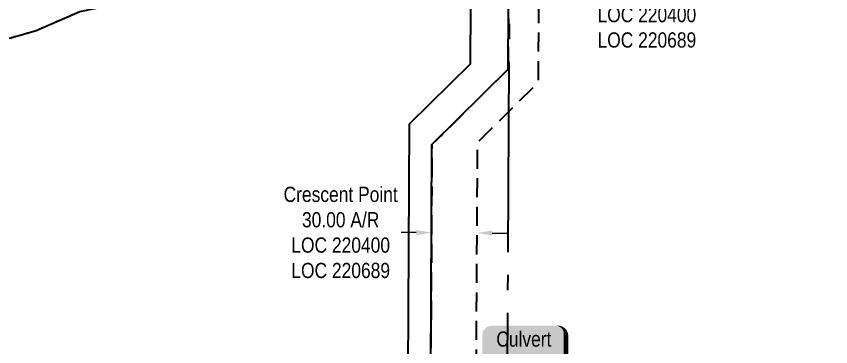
# Model space of a CAD drawing. Extents: x 456630 to 490274, y 6043290 to 6049977.
# Drawn here: x 479236 to 479772, y 6044451 to 6044668 of the extents above; entities that cross this region are included whole.
import ezdxf

# ---------------------------------------------------------------- set-up
doc = ezdxf.new("R2010")
doc.units = 0
doc.header["$LTSCALE"] = 5
doc.header["$PDMODE"] = 35
doc.header["$PDSIZE"] = 5
for name, pattern in [('foc-ACCESSROAD', [3.75, 2.5, -1.25]), ('foc-QUARTERLINE', [33, 25, -3, 2, -3]), ('foc-WHEELTRACKS', [2, 0.4, -1.6])]:
    doc.linetypes.add(name, pattern=pattern)
doc.layers.get('Defpoints').update_dxf_attribs({"color": 9})
for name, color, linetype in [('C-AR', 13, 'foc-ACCESSROAD'), ('C-RW', 13, 'Continuous'), ('L-QSEC', 8, 'foc-QUARTERLINE'), ('T-WATER-P3', 160, 'foc-WHEELTRACKS')]:
    doc.layers.add(name, color=color, linetype=linetype)
doc.layers.add('C-AR-T', color=13, linetype='Continuous', lineweight=9)
doc.styles.add('80', font='ARIALN.TTF', dxfattribs={"height": 10})
doc.styles.add('80CG', font='ARIALN.TTF', dxfattribs={"height": 10})
doc.styles.add('foc-LtypeFont', font='ARIALN.TTF', dxfattribs={"height": 7.35})
doc.linetypes.add('foc-TOPO-flowdirection-NOLINE', pattern='A,0,[">",foc-LtypeFont,S=0.3,R=0,X=0,Y=-0.945],-20,[">",foc-LtypeFont,S=0.3,R=0,X=0,Y=-0.945],0', length=20)
doc.dimstyles.new('Compass 5 000', dxfattribs={"dimscale": 5, "dimtxt": 9, "dimasz": 2, "dimexe": 0.2, "dimexo": 0.0625, "dimgap": 0.5, "dimtad": 0, "dimtih": 1, "dimtoh": 1, "dimzin": 0, "dimdsep": 46, "dimtxsty": '80CG', "dimcen": 0.1, "dimse1": 1, "dimse2": 1, "dimclrd": 256, "dimclrt": 256, "dimaunit": 1, "dimadec": 4, "dimazin": 0, "dimtfac": 0.06, "dimtofl": 0, "dimtmove": 0, "dimatfit": 1, "dimfxl": 0.2, "dimtolj": 1, "dimtzin": 0, "dimlwd": -1, "dimarcsym": 0})

# ---------------------------------------------------------------- blocks, each defined once
blk = doc.blocks.new('*D888')
at = {"layer": 'C-AR-T', "transparency": 16777216}
for p, q in [((479499.61, 6044526.32), (479489.61, 6044526.38)), ((479549.59, 6044526.04), (479559.59, 6044525.99))]:
    blk.add_line(p, q, dxfattribs=at)
for points in [[(479499.61, 6044527.99), (479499.6, 6044524.66), (479509.61, 6044526.27)], [(479549.6, 6044527.71), (479549.58, 6044524.38), (479539.59, 6044526.1)]]:
    blk.add_solid(points, dxfattribs=at)
at = {"layer": 'Defpoints', "color": 0, "transparency": 16777216}
for p in [(479509.61, 6044527.17), (479509.61, 6044526.27), (479539.59, 6044527)]:
    blk.add_point(p, dxfattribs=at)
at = {"layer": 'C-AR-T', "transparency": 16777216, "insert": (479449.84, 6044526.38), "char_height": 10, "attachment_point": 5, "style": '80CG'}
blk.add_mtext('\\A1;Crescent Point\\P30.00 A/R\\PLOC 220400\\PLOC 220689', dxfattribs=at)
blk = doc.blocks.new('*D892')
at = {"layer": 'C-AR-T', "transparency": 16777216}
for p, q in [((479550.31, 6044678.2), (479540.31, 6044678.26)), ((479590.3, 6044677.97), (479611.55, 6044677.85))]:
    blk.add_line(p, q, dxfattribs=at)
for points in [[(479550.32, 6044679.87), (479550.3, 6044676.53), (479560.31, 6044678.14)], [(479590.31, 6044679.64), (479590.29, 6044676.31), (479580.3, 6044678.03)]]:
    blk.add_solid(points, dxfattribs=at)
at = {"layer": 'Defpoints', "color": 0, "transparency": 16777216}
for p in [(479560.44, 6044700.66), (479580.42, 6044700.54), (479580.3, 6044678.03)]:
    blk.add_point(p, dxfattribs=at)
at = {"layer": 'C-AR-T', "transparency": 16777216, "insert": (479651.31, 6044677.85), "char_height": 10, "attachment_point": 5, "style": '80CG', "bg_fill": 3, "box_fill_scale": 1.1, "bg_fill_color": 256, "bg_fill_true_color": 13158600, "bg_fill_transparency": 0}
blk.add_mtext('\\A1;Crescent Point\\P20.00 A/R\\PLOC 220400\\PLOC 220689', dxfattribs=at)
blk = doc.blocks.new('*U948')
h = blk.add_hatch(color=254)
edge = h.paths.add_edge_path()
edge.add_line((-21.5, -20), (21.5, -20))
edge.add_arc((21.5, -14), 6, 270, 360)
edge.add_line((27.5, -14), (27.5, 12.5))
edge.add_arc((21.5, 12.5), 6, 0, 90)
edge.add_line((21.5, 18.5), (-21.5, 18.5))
edge.add_arc((-21.5, 12.5), 6, 90, 180)
edge.add_line((-27.5, 12.5), (-27.5, -14))
edge.add_arc((-21.5, -14), 6, 180, 270)
at = {"color": 160, "flags": 128}
blk.add_lwpolyline([(-21.5, -20, 3, 3, 0), (21.5, -20, 3, 3, 0.414214), (27.5, -14, 3, 3, 0), (27.5, 12.5, 3, 0, 0.414214), (21.5, 18.5, 0, 0, 0), (-21.5, 18.5, 0, 0, 0.414214), (-27.5, 12.5, 0, 0, 0), (-27.5, -14, 0, 3, 0.414214)], format="xyseb", close=True, dxfattribs=at)
at = {"color": 160, "style": '80'}
blk.add_attdef('ENTER_TEXT_001', (-26.85, -4.92), '', height=10, dxfattribs=at)

msp = doc.modelspace()

# ---------------------------------------------------------------- linework, layer by layer
at = {"layer": 'C-AR', "flags": 128}
msp.add_lwpolyline([(479562.88, 6045133.474), (479561.565, 6044900.667), (479548.852, 6044834.014), (479560.744, 6044755.236), (479560.057, 6044633.641), (479509.927, 6044584.117), (479509.098, 6044435.258), (479514.095, 6044435.235), (479513.583, 6044343.271), (479533.57, 6044342.77), (479534.084, 6044435.118), (479539.082, 6044435.091), (479539.921, 6044585.649), (479580, 6044625.244), (479580.742, 6044756.68), (479569.127, 6044833.623), (479581.544, 6044898.722), (479582.87, 6045133.45)], dxfattribs=at)
at = {"layer": 'C-RW', "flags": 128}
msp.add_lwpolyline([(479535.747, 6044753.431), (479535.089, 6044637.074), (479495.01, 6044597.478), (479494.106, 6044435.346), (479493.707, 6044363.764), (479140.176, 6044372.62), (479026.186, 6044379.383), (479029.909, 6044458.71), (478923.373, 6044463.809), (478858.649, 6044434.144), (478866.978, 6044415.972), (478927.278, 6044443.61), (479009.005, 6044439.698), (479005.293, 6044360.598), (479139.333, 6044352.645), (479513.583, 6044343.271), (479514.095, 6044435.235), (479509.098, 6044435.258), (479509.927, 6044584.117), (479560.057, 6044633.641), (479560.744, 6044755.236)], dxfattribs=at)
at = {"layer": 'L-QSEC'}
msp.add_line((479563.349, 6045133.473), (479558.241, 6044232.019), dxfattribs=at)
at = {"layer": 'T-WATER-P3', "flags": 128}
msp.add_lwpolyline([(478993.772, 6044590.668), (479019.864, 6044601.564), (479051.38, 6044610.946), (479096.536, 6044627.923), (479143.585, 6044641.431), (479232.846, 6044654.397), (479249.482, 6044659.216), (479278.252, 6044671.668), (479295.327, 6044675.036), (479333.56, 6044676.511), (479379.712, 6044692.383), (479392.309, 6044699.222), (479416.863, 6044716.278), (479460.002, 6044734.325), (479498.528, 6044755.306), (479508.391, 6044765.814), (479524.139, 6044790.252), (479576.559, 6044822.237), (479586.498, 6044832.47), (479593.925, 6044846.192), (479624.113, 6044921.91), (479637.166, 6044949.721), (479646.989, 6044961.755), (479660.1, 6044969.037), (479695.24, 6044974.932), (479718.112, 6044993.408), (479728.894, 6045004.66), (479736.742, 6045018.741), (479757.597, 6045105.111), (479772.272, 6045133.228)], dxfattribs=at)
at = {"layer": 'T-WATER-P3', "linetype": 'foc-TOPO-flowdirection-NOLINE', "flags": 128}
msp.add_lwpolyline([(478993.772, 6044590.668), (479019.864, 6044601.564), (479051.38, 6044610.946), (479096.536, 6044627.923), (479143.585, 6044641.431), (479232.846, 6044654.397), (479249.482, 6044659.216), (479278.252, 6044671.668), (479295.327, 6044675.036), (479333.56, 6044676.511), (479379.712, 6044692.383), (479392.309, 6044699.222), (479416.863, 6044716.278), (479460.002, 6044734.325), (479498.528, 6044755.306), (479508.391, 6044765.814), (479524.139, 6044790.252), (479576.559, 6044822.237), (479586.498, 6044832.47), (479593.925, 6044846.192), (479624.113, 6044921.91), (479637.166, 6044949.721), (479646.989, 6044961.755), (479660.1, 6044969.037), (479695.24, 6044974.932), (479718.112, 6044993.408), (479728.894, 6045004.66), (479736.742, 6045018.741), (479757.597, 6045105.111), (479772.272, 6045133.228)], dxfattribs=at)

# ---------------------------------------------------------------- block references
ref = msp.add_blockref('*U948', (479570.593, 6044446.58), dxfattribs=dict(xscale=0.9989510452182893, yscale=0.9989510452182893, zscale=0.9989510452182893))
ref.add_attrib('ENTER_TEXT_001', 'Culvert', (479552.233, 6044451.378), dxfattribs={"color": 160, "height": 9.9895, "style": '80'})
ref.add_attrib('ENTER_TEXT_002', 'Crossing', (479548.141, 6044434.552), dxfattribs={"color": 160, "height": 9.9895, "style": '80'})

# ---------------------------------------------------------------- dimensions: what is measured, and where the dimension line sits
at = {"layer": 'C-AR-T'}
dim = msp.add_aligned_dim(p1=(479539.594, 6044527.003), p2=(479509.61, 6044527.17), distance=0.903, text='Crescent Point\\P30.00 A/R\\PLOC 220400\\PLOC 220689', dimstyle='Compass 5 000', dxfattribs=at)
dim.commit()
dim.dimension.update_dxf_attribs({"geometry": '*D888', "text_midpoint": (479449.844, 6044526.379)})

# ---------------------------------------------------------------- next in the draw order: dimensions: what is measured, and where the dimension line sits
dim = msp.add_linear_dim(base=(479580.298, 6044678.03), p1=(479560.436, 6044700.657), p2=(479580.425, 6044700.544), angle=359.67641, text='Crescent Point\\P20.00 A/R\\PLOC 220400\\PLOC 220689', dimstyle='Compass 5 000', override={"dimtfill": 1}, dxfattribs=at)
dim.commit()
dim.dimension.update_dxf_attribs({"geometry": '*D892', "text_midpoint": (479651.308, 6044677.853), "dimtype": 161})

doc.saveas('drawing.dxf')
